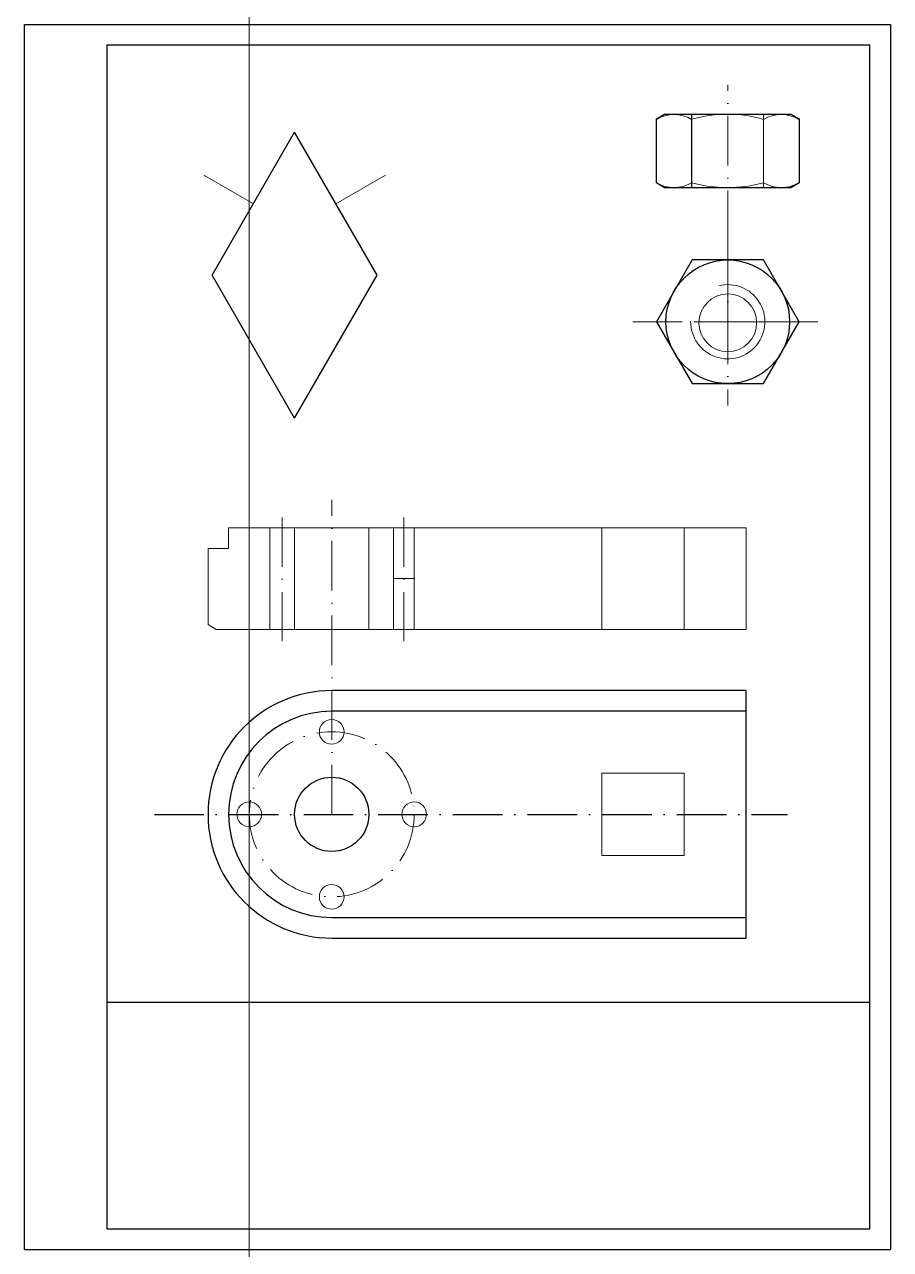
# Model space of a CAD drawing. Header units: millimetres. Extents: x 0 to 210, y 0 to 297.
import ezdxf

# ---------------------------------------------------------------- set-up
doc = ezdxf.new("R2010")
doc.units = ezdxf.units.MM
doc.header["$MEASUREMENT"] = 0
doc.linetypes.add('ACAD_ISO10W100', pattern=[18, 12, -3, 0, -3])
doc.layers.add('Контур', color=7, linetype='Continuous', lineweight=30)
doc.layers.add('Оси', color=7, linetype='ACAD_ISO10W100', lineweight=20)
doc.layers.add('Рамка', color=7, linetype='Continuous')

# ---------------------------------------------------------------- blocks, each defined once
blk = doc.blocks.new('*U2')
at = {"layer": 'Контур', "lineweight": 20}
blk.add_circle((0, 0), 3, dxfattribs=at)
blk = doc.blocks.new('*U3')
at = {"layer": 'Контур', "color": 0, "linetype": 'ByBlock', "lineweight": -2, "transparency": 16777216}
for p, rotation in [((74.5, 125.5), 90), ((54.5, 105.5), 180), ((74.5, 85.5), 270)]:
    blk.add_blockref('*U2', p, dxfattribs=dict(at, rotation=rotation))
blk.add_blockref('*U2', (94.5, 105.5), dxfattribs=at)

msp = doc.modelspace()

# ---------------------------------------------------------------- linework, layer by layer
for p, q in [((0, 297), (210, 297)), ((210, 297), (210, 0))]:
    msp.add_line(p, q)
at = {"linetype": 'ACAD_ISO10W100', "lineweight": 20}
for p, q in [((147.49, 224.93), (170.54, 224.93)), ((170.54, 224.93), (192.38, 224.93)), ((74.5, 105.5), (74.5, 181.74))]:
    msp.add_line(p, q, dxfattribs=at)
at = {"layer": 'Контур', "lineweight": 30}
for p, q in [((161.79, 257.44), (161.81, 275.26)), ((45.51, 236.22), (65.51, 270.86)), ((85.51, 236.22), (65.51, 270.86)), ((65.51, 201.58), (45.51, 236.22)), ((65.51, 201.58), (85.51, 236.22)), ((175, 135.5), (74.5, 135.5)), ((175, 75.5), (175, 135.5)), ((175, 130.5), (74.5, 130.5)), ((74.5, 80.5), (175, 80.5)), ((74.5, 75.5), (175, 75.5))]:
    msp.add_line(p, q, dxfattribs=at)
at = {"layer": 'Контур', "lineweight": 20}
for p, q in [((179.2, 257.44), (179.2, 275.26)), ((55.51, 253.54), (43.5, 260.5)), ((75.51, 253.54), (87.53, 260.5)), ((49.5, 175), (175, 175)), ((49.5, 169.99), (49.5, 175)), ((59.5, 150.34), (59.5, 175)), ((65.5, 150.34), (65.5, 175)), ((83.5, 150.34), (83.5, 175)), ((89.5, 150.34), (89.5, 175)), ((94.5, 150.34), (94.5, 175)), ((140, 150.34), (140, 175)), ((160, 150.34), (160, 175)), ((175, 169.99), (175, 175)), ((54.5, 150.34), (54.5, 169.99)), ((89.5, 162.67), (94.5, 162.67))]:
    msp.add_line(p, q, dxfattribs=at)
msp.add_xline((54.5, 105.5), (0, 1), dxfattribs=at)
at = {"layer": 'Контур', "lineweight": 30}
for points in [[(155.22, 275.26), (185.86, 275.26), (187.86, 274.11), (187.86, 258.6), (185.86, 257.44), (155.22, 257.44), (153.22, 258.6), (153.22, 274.11)], [(161.88, 239.93), (153.22, 224.93), (161.88, 209.93), (179.2, 209.93), (187.86, 224.93), (179.2, 239.93)]]:
    msp.add_lwpolyline(points, close=True, dxfattribs=at)
at = {"layer": 'Контур', "lineweight": 20}
msp.add_lwpolyline([(49.5, 169.99), (44.5, 169.99), (44.5, 151.5), (46.5, 150.34), (175, 150.34), (175, 169.99)], dxfattribs=at)
msp.add_lwpolyline([(140, 95.5), (160, 95.5), (160, 115.5), (140, 115.5)], close=True, dxfattribs=at)
at = {"layer": 'Контур', "lineweight": 30}
for centre, radius in [((170.54, 224.93), 15), ((74.5, 105.5), 9)]:
    msp.add_circle(centre, radius, dxfattribs=at)
at = {"layer": 'Контур', "lineweight": 20}
msp.add_circle((170.54, 224.67), 7, dxfattribs=at)
for centre, radius, start, end in [((157.5, 266.63), 8.52, 59.8288, 120.1712), ((170.47, 244.35), 30.91, 73.5844, 106.2684), ((183.48, 266.63), 8.52, 59.8288, 120.1712), ((157.5, 265.97), 8.52, 239.8288, 300.1712), ((170.49, 290.85), 33.4, 254.8902, 285.1098), ((183.48, 265.97), 8.52, 239.8288, 300.1712)]:
    msp.add_arc(centre, radius, start, end, dxfattribs=at)
at = {"layer": 'Контур', "lineweight": 15}
msp.add_arc((170.54, 224.93), 9, 179.5862, 103.7933, dxfattribs=at)
at = {"layer": 'Контур', "lineweight": 30}
for radius in [30, 25]:
    msp.add_arc((74.5, 105.5), radius, 90, 270, dxfattribs=at)
at = {"layer": 'Оси', "linetype": 'ACAD_ISO10W100', "lineweight": 20}
for p, q in [((170.54, 244.73), (170.54, 282.35)), ((170.54, 224.93), (170.54, 244.73)), ((170.54, 244.73), (170.54, 204.61)), ((192.38, 224.93), (147.49, 224.93))]:
    msp.add_line(p, q, dxfattribs=at)
at = {"layer": 'Оси', "lineweight": 20}
for p, q in [((62.5, 177.5), (62.5, 147.5)), ((92, 177.5), (92, 147.5))]:
    msp.add_line(p, q, dxfattribs=at)
at = {"layer": 'Оси', "linetype": 'ACAD_ISO10W100', "lineweight": 30}
msp.add_line((31.5, 105.5), (185, 105.5), dxfattribs=at)
at = {"layer": 'Оси', "lineweight": 20}
msp.add_circle((74.5, 105.5), 20, dxfattribs=at)
at = {"layer": 'Рамка'}
for q in [(0, 297), (210, 0)]:
    msp.add_line((0, 0), q, dxfattribs=at)
at = {"layer": 'Рамка', "lineweight": 30}
msp.add_line((20, 60), (205, 60), dxfattribs=at)
msp.add_lwpolyline([(20, 5), (205, 5), (205, 292), (20, 292)], close=True, dxfattribs=at)

# ---------------------------------------------------------------- block references
at = {"layer": 'Контур', "lineweight": 20}
msp.add_blockref('*U3', (0, 0), dxfattribs=at)

doc.saveas('drawing.dxf')
